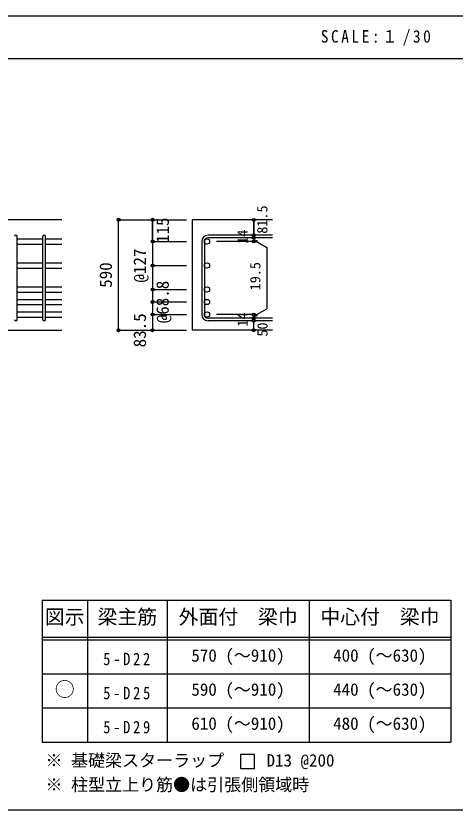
# Model space of a CAD drawing. Units: millimetres at full size, sheet at 1:30, with parts at other scales. Extents: x -5973 to 5954, y -4195 to 4201.
# Drawn here: x 1309 to 3633, y 3 to 4201 of the extents above; entities that cross this region are included whole.
import ezdxf
from ezdxf.enums import TextEntityAlignment as Align

# ---------------------------------------------------------------- set-up
doc = ezdxf.new("R2010")
doc.units = ezdxf.units.MM
doc.header["$LTSCALE"] = 30
doc.header["$PDMODE"] = 32
doc.header["$PDSIZE"] = 15
for name, color, linetype in [('0-1_躯体線', 2, 'Continuous'), ('0-5_基礎梁筋', 7, 'Continuous'), ('0-6_スタラップ筋', 7, 'Continuous'), ('0-D_寸法', 4, 'Continuous'), ('6-7_文字', 7, 'Continuous'), ('6-E_枠', 7, 'Continuous'), ('F-0_枠', 6, 'Continuous')]:
    doc.layers.add(name, color=color, linetype=linetype)
doc.styles.add('ＭＳ ゴシック', font='')
doc.styles.get('ＭＳ ゴシック').set_extended_font_data('MS Gothic')

msp = doc.modelspace()

# ---------------------------------------------------------------- linework, layer by layer
at = {"layer": '0-1_躯体線'}
for p, q in [((1552.44, 3123.3), (-47.56, 3123.3)), ((2667.44, 3123.3), (2242.44, 3123.3)), ((2242.44, 3123.3), (2242.44, 2539.3)), ((1152.44, 2539.3), (1552.44, 2539.3)), ((2667.44, 2539.3), (2242.44, 2539.3))]:
    msp.add_line(p, q, dxfattribs=at)
at = {"layer": '0-5_基礎梁筋'}
for p, q in [((1316.44, 3022.37), (1452.44, 3022.37)), ((1316.44, 2994.37), (1452.44, 2994.37)), ((1466.44, 3022.37), (1552.44, 3022.37)), ((1466.44, 2994.37), (1552.44, 2994.37)), ((1316.44, 2895.58), (1452.44, 2895.58)), ((1316.44, 2867.58), (1452.44, 2867.58)), ((1466.44, 2895.58), (1552.44, 2895.58)), ((1466.44, 2867.58), (1552.44, 2867.58)), ((1316.44, 2768.8), (1452.44, 2768.8)), ((1316.44, 2740.8), (1452.44, 2740.8)), ((1466.44, 2768.8), (1552.44, 2768.8)), ((1466.44, 2740.8), (1552.44, 2740.8)), ((1316.44, 2702.8), (1452.44, 2702.8)), ((1466.44, 2702.8), (1552.44, 2702.8)), ((1316.44, 2674.8), (1452.44, 2674.8)), ((1466.44, 2674.8), (1552.44, 2674.8)), ((1316.44, 2636.8), (1452.44, 2636.8)), ((1316.44, 2608.8), (1452.44, 2608.8)), ((1466.44, 2636.8), (1552.44, 2636.8)), ((1466.44, 2608.8), (1552.44, 2608.8))]:
    msp.add_line(p, q, dxfattribs=at)
at = {"layer": '0-5_基礎梁筋', "color": 3}
for centre in [(2320.44, 3008.37), (2320.44, 2881.58), (2320.44, 2754.8), (2320.44, 2688.8), (2320.44, 2622.8)]:
    msp.add_circle(centre, 14, dxfattribs=at)
at = {"layer": '0-6_スタラップ筋'}
for p, q in [((1316.44, 2596.3), (1316.44, 3034.87)), ((1452.44, 2596.3), (1452.44, 3034.87)), ((1466.44, 2596.3), (1466.44, 3034.87)), ((2667.44, 3041.87), (2325.94, 3041.87)), ((2667.44, 3027.87), (2325.94, 3027.87)), ((2292.44, 3008.37), (2292.44, 2622.8)), ((2306.44, 3008.37), (2306.44, 2622.8)), ((2667.44, 2603.3), (2325.94, 2603.3)), ((2667.44, 2589.3), (2325.94, 2589.3))]:
    msp.add_line(p, q, dxfattribs=at)
for centre, radius, start, end in [((1309.44, 3034.87), 7, 0, 180), ((1459.44, 3034.87), 7, 0, 180), ((2325.94, 3008.37), 33.5, 90, 180), ((2325.94, 3008.37), 19.5, 90, 180), ((2325.94, 2622.8), 33.5, 180, 270), ((2325.94, 2622.8), 19.5, 180, 270), ((1309.44, 2596.3), 7, 180, 0), ((1459.44, 2596.3), 7, 180, 0)]:
    msp.add_arc(centre, radius, start, end, dxfattribs=at)
at = {"layer": '0-D_寸法'}
for p, q in [((1852.44, 3123.3), (2032.44, 3123.3)), ((1852.44, 3123.3), (2032.44, 3123.3)), ((1852.44, 2539.3), (1852.44, 3123.3)), ((1852.44, 2539.3), (1852.44, 3123.3)), ((2032.44, 3008.37), (2032.44, 3123.3)), ((2032.44, 3123.3), (2212.44, 3123.3)), ((2032.44, 3123.3), (2032.44, 3008.37)), ((2567.44, 3027.87), (2567.44, 3041.87)), ((2567.44, 3027.87), (2567.44, 3008.37)), ((2032.44, 3008.37), (2212.44, 3008.37)), ((2032.44, 3008.37), (2212.44, 3008.37)), ((2032.44, 3008.37), (2032.44, 2809.3)), ((2032.44, 3008.37), (2032.44, 2728.83)), ((2567.44, 3008.37), (2371.35, 3008.37)), ((2567.44, 3018.12), (2586.76, 3012.94)), ((2567.44, 3018.12), (2637.5, 2977.67)), ((2637.5, 2977.67), (2637.5, 2653.5)), ((2032.44, 2881.58), (2212.44, 2881.58)), ((2032.44, 2754.8), (2212.44, 2754.8)), ((2032.44, 2688.8), (2212.44, 2688.8)), ((2567.44, 2613.05), (2637.5, 2653.5)), ((2032.44, 2622.8), (2212.44, 2622.8)), ((2567.44, 2622.8), (2371.35, 2622.8)), ((2567.44, 2603.3), (2567.44, 2622.8)), ((2567.44, 2613.05), (2586.76, 2618.23)), ((2567.44, 2589.3), (2567.44, 2603.3)), ((2567.44, 2539.3), (2567.44, 2589.3)), ((1852.44, 2539.3), (2032.44, 2539.3)), ((2032.44, 2539.3), (2212.44, 2539.3))]:
    msp.add_line(p, q, dxfattribs=at)
for points in [[(2567.44, 3123.3), (2567.44, 3041.87), (2567.44, 3123.3)], [(2032.44, 2728.83), (2032.44, 2622.8), (2032.44, 2539.3)]]:
    msp.add_lwpolyline(points, dxfattribs=at)
for centre, radius in [((1852.44, 3123.3), 8), ((1852.44, 3123.3), 7.2), ((1852.44, 3123.3), 6.4), ((1852.44, 3123.3), 5.6), ((1852.44, 3123.3), 4.8), ((1852.44, 3123.3), 4), ((1852.44, 3123.3), 3.2), ((1852.44, 3123.3), 2.4), ((1852.44, 3123.3), 1.6), ((1852.44, 3123.3), 0.8), ((2032.44, 3123.3), 8), ((2032.44, 3123.3), 7.2), ((2032.44, 3123.3), 6.4), ((2032.44, 3123.3), 5.6), ((2032.44, 3123.3), 4.8), ((2032.44, 3123.3), 4), ((2032.44, 3123.3), 3.2), ((2032.44, 3123.3), 2.4), ((2032.44, 3123.3), 1.6), ((2032.44, 3123.3), 0.8), ((2567.44, 3123.3), 4), ((2567.44, 3123.3), 3.6), ((2567.44, 3123.3), 3.2), ((2567.44, 3123.3), 2.8), ((2567.44, 3123.3), 2.4), ((2567.44, 3123.3), 2), ((2567.44, 3123.3), 1.6), ((2567.44, 3123.3), 1.2), ((2567.44, 3123.3), 0.8), ((2567.44, 3123.3), 0.4), ((2567.44, 3041.87), 4), ((2567.44, 3027.87), 4), ((2567.44, 3041.87), 3.6), ((2567.44, 3027.87), 3.6), ((2567.44, 3041.87), 3.2), ((2567.44, 3027.87), 3.2), ((2567.44, 3041.87), 2.8), ((2567.44, 3027.87), 2.8), ((2567.44, 3041.87), 2.4), ((2567.44, 3027.87), 2.4), ((2567.44, 3041.87), 2), ((2567.44, 3027.87), 2), ((2567.44, 3041.87), 1.6), ((2567.44, 3027.87), 1.6), ((2567.44, 3041.87), 1.2), ((2567.44, 3027.87), 1.2), ((2567.44, 3041.87), 0.8), ((2567.44, 3027.87), 0.8), ((2567.44, 3041.87), 0.4), ((2567.44, 3027.87), 0.4), ((2032.44, 3008.37), 8), ((2032.44, 3008.37), 7.2), ((2032.44, 3008.37), 6.4), ((2032.44, 3008.37), 5.6), ((2032.44, 3008.37), 4.8), ((2032.44, 3008.37), 4), ((2032.44, 3008.37), 3.2), ((2032.44, 3008.37), 2.4), ((2032.44, 3008.37), 1.6), ((2032.44, 3008.37), 0.8), ((2567.44, 3008.37), 4), ((2567.44, 3008.37), 3.6), ((2567.44, 3008.37), 3.2), ((2567.44, 3008.37), 2.8), ((2567.44, 3008.37), 2.4), ((2567.44, 3008.37), 2), ((2567.44, 3008.37), 1.6), ((2567.44, 3008.37), 1.2), ((2567.44, 3008.37), 0.8), ((2567.44, 3008.37), 0.4), ((2032.44, 2881.58), 8), ((2032.44, 2881.58), 7.2), ((2032.44, 2881.58), 6.4), ((2032.44, 2881.58), 5.6), ((2032.44, 2881.58), 4.8), ((2032.44, 2881.58), 4), ((2032.44, 2881.58), 3.2), ((2032.44, 2881.58), 2.4), ((2032.44, 2881.58), 1.6), ((2032.44, 2881.58), 0.8), ((2032.44, 2754.8), 8), ((2032.44, 2754.8), 7.2), ((2032.44, 2754.8), 6.4), ((2032.44, 2754.8), 5.6), ((2032.44, 2754.8), 4.8), ((2032.44, 2754.8), 4), ((2032.44, 2754.8), 3.2), ((2032.44, 2754.8), 2.4), ((2032.44, 2754.8), 1.6), ((2032.44, 2754.8), 0.8), ((2032.44, 2688.8), 8), ((2032.44, 2688.8), 7.2), ((2032.44, 2688.8), 6.4), ((2032.44, 2688.8), 5.6), ((2032.44, 2688.8), 4.8), ((2032.44, 2688.8), 4), ((2032.44, 2688.8), 3.2), ((2032.44, 2688.8), 2.4), ((2032.44, 2688.8), 1.6), ((2032.44, 2688.8), 0.8), ((2032.44, 2622.8), 8), ((2032.44, 2622.8), 7.2), ((2032.44, 2622.8), 6.4), ((2032.44, 2622.8), 5.6), ((2032.44, 2622.8), 4.8), ((2032.44, 2622.8), 4), ((2032.44, 2622.8), 3.2), ((2032.44, 2622.8), 2.4), ((2032.44, 2622.8), 1.6), ((2032.44, 2622.8), 0.8), ((2567.44, 2622.8), 4), ((2567.44, 2603.3), 4), ((2567.44, 2622.8), 3.6), ((2567.44, 2603.3), 3.6), ((2567.44, 2622.8), 3.2), ((2567.44, 2603.3), 3.2), ((2567.44, 2622.8), 2.8), ((2567.44, 2603.3), 2.8), ((2567.44, 2622.8), 2.4), ((2567.44, 2603.3), 2.4), ((2567.44, 2622.8), 2), ((2567.44, 2603.3), 2), ((2567.44, 2622.8), 1.6), ((2567.44, 2603.3), 1.6), ((2567.44, 2622.8), 1.2), ((2567.44, 2603.3), 1.2), ((2567.44, 2622.8), 0.8), ((2567.44, 2603.3), 0.8), ((2567.44, 2622.8), 0.4), ((2567.44, 2603.3), 0.4), ((2567.44, 2589.3), 4), ((2567.44, 2589.3), 3.6), ((2567.44, 2589.3), 3.2), ((2567.44, 2589.3), 2.8), ((2567.44, 2589.3), 2.4), ((2567.44, 2589.3), 2), ((2567.44, 2589.3), 1.6), ((2567.44, 2589.3), 1.2), ((2567.44, 2589.3), 0.8), ((2567.44, 2589.3), 0.4), ((1852.44, 2539.3), 7.2), ((1852.44, 2539.3), 6.4), ((1852.44, 2539.3), 5.6), ((1852.44, 2539.3), 4.8), ((1852.44, 2539.3), 4), ((1852.44, 2539.3), 3.2), ((1852.44, 2539.3), 2.4), ((1852.44, 2539.3), 1.6), ((1852.44, 2539.3), 0.8), ((2032.44, 2539.3), 7.2), ((2032.44, 2539.3), 6.4), ((2032.44, 2539.3), 5.6), ((2032.44, 2539.3), 4.8), ((2032.44, 2539.3), 4), ((2032.44, 2539.3), 3.2), ((2032.44, 2539.3), 2.4), ((2032.44, 2539.3), 1.6), ((2032.44, 2539.3), 0.8), ((2567.44, 2539.3), 4), ((2567.44, 2539.3), 3.6), ((2567.44, 2539.3), 3.2), ((2567.44, 2539.3), 2.8), ((2567.44, 2539.3), 2.4), ((2567.44, 2539.3), 2), ((2567.44, 2539.3), 1.6), ((2567.44, 2539.3), 1.2), ((2567.44, 2539.3), 0.8), ((2567.44, 2539.3), 0.4)]:
    msp.add_circle(centre, radius, dxfattribs=at)
at = {"layer": '0-D_寸法', "color": 7}
for p in [(1852.44, 3123.3), (2032.44, 3123.3), (2567.44, 3123.3), (2567.44, 3041.87), (2567.44, 3027.87), (2032.44, 3008.37), (2567.44, 3008.37), (2032.44, 2881.58), (2032.44, 2754.8), (2032.44, 2688.8), (2032.44, 2622.8), (2567.44, 2622.8), (2567.44, 2622.8), (2567.44, 2603.3), (2567.44, 2589.3), (1852.44, 2539.3), (2032.44, 2539.3), (2567.44, 2539.3)]:
    msp.add_point(p, dxfattribs=at)
at = {"layer": '6-7_文字'}
msp.add_lwpolyline([(2497.49, 222.73), (2572.49, 222.73), (2572.49, 297.73), (2497.49, 297.73)], close=True, dxfattribs=at)
at = {"layer": '6-E_枠', "color": 3}
for p, q in [((1447.71, 1112.77), (1447.71, 362.77)), ((1447.71, 1112.77), (3610.24, 1112.77)), ((3610.24, 1112.77), (3610.24, 362.77)), ((1447.71, 362.77), (3610.24, 362.77))]:
    msp.add_line(p, q, dxfattribs=at)
at = {"layer": '6-E_枠'}
for p, q in [((1687.71, 1112.77), (1687.71, 362.77)), ((2110.24, 1112.77), (2110.24, 362.77)), ((2860.24, 1112.77), (2860.24, 362.77)), ((1447.71, 917.77), (3610.24, 917.77)), ((1447.71, 902.77), (3610.24, 902.77)), ((1447.71, 722.77), (3610.24, 722.77)), ((1447.71, 542.77), (3610.24, 542.77))]:
    msp.add_line(p, q, dxfattribs=at)
at = {"layer": 'F-0_枠'}
msp.add_line((-5972.88, 4201.15), (5954.1, 4201.15), dxfattribs=at)
at = {"layer": 'F-0_枠', "color": 2}
for p, q in [((-5972.88, 3976.15), (3723.6, 3976.15)), ((3723.6, 2.95), (-5972.88, 2.95))]:
    msp.add_line(p, q, dxfattribs=at)

# ---------------------------------------------------------------- texts
at = {"layer": '0-D_寸法', "style": 'ＭＳ ゴシック'}
for s, height, p in [('81.5', 54.99, (2656.33, 3049.71)), ('115', 65.98, (2138.54, 3000.75)), ('14', 54.99, (2552.21, 2996.44)), ('@127', 65.98, (2017.44, 2791.58)), ('590', 65.98, (1837.44, 2763.8)), ('19.5', 54.99, (2619.4, 2750.4)), ('@68.8', 65.98, (2137.98, 2576.65)), ('83.5', 65.98, (2017.44, 2449.3)), ('14', 54.99, (2552.18, 2558.62)), ('50', 54.99, (2657.44, 2505.8))]:
    msp.add_text(s, height=height, rotation=90, dxfattribs=at).set_placement(p, align=Align.BOTTOM_LEFT)
at = {"layer": '6-7_文字', "color": 2, "style": 'ＭＳ ゴシック'}
for s, p in [('図示', (1462.71, 962.77)), ('梁主筋', (1741.48, 962.77)), ('外面付\u3000梁巾', (2170.24, 962.77)), ('中心付\u3000梁巾', (2920.24, 962.77)), ('○', (1515.21, 580.27))]:
    msp.add_text(s, height=76.98, dxfattribs=at).set_placement(p, align=Align.BOTTOM_LEFT)
at = {"layer": '6-7_文字', "style": 'ＭＳ ゴシック'}
for s, p in [('570 (～910)', (2237.74, 767.77)), ('400 (～630)', (2987.74, 767.77)), ('590 (～910)', (2237.74, 587.77)), ('440 (～630)', (2987.74, 587.77)), ('610 (～910)', (2237.74, 407.77)), ('480 (～630)', (2987.74, 407.77)), ('※ 基礎梁スターラップ     D13 @200', (1466.27, 213.19)), ('※ 柱型立上り筋●は引張側領域時', (1466.27, 84.68))]:
    msp.add_text(s, height=65.98, dxfattribs=at).set_placement(p, align=Align.BOTTOM_LEFT)
at = {"layer": '6-7_文字', "color": 2, "insert": (2922.26, 4043.65), "char_height": 65.98, "attachment_point": 7, "style": 'ＭＳ ゴシック'}
msp.add_mtext('\\T1.34;\\W0.9;SCALE:１/30', dxfattribs=at)
at = {"layer": '6-7_文字', "char_height": 65.98, "attachment_point": 7, "style": 'ＭＳ ゴシック'}
for s, insert in [('\\T1.38;\\W0.85;5-D22', (1771.48, 767.77)), ('\\T1.38;\\W0.85;5-D25', (1771.48, 587.77)), ('\\T1.38;\\W0.85;5-D29', (1771.48, 407.77))]:
    msp.add_mtext(s, dxfattribs=dict(at, insert=insert))

doc.saveas('drawing.dxf')
